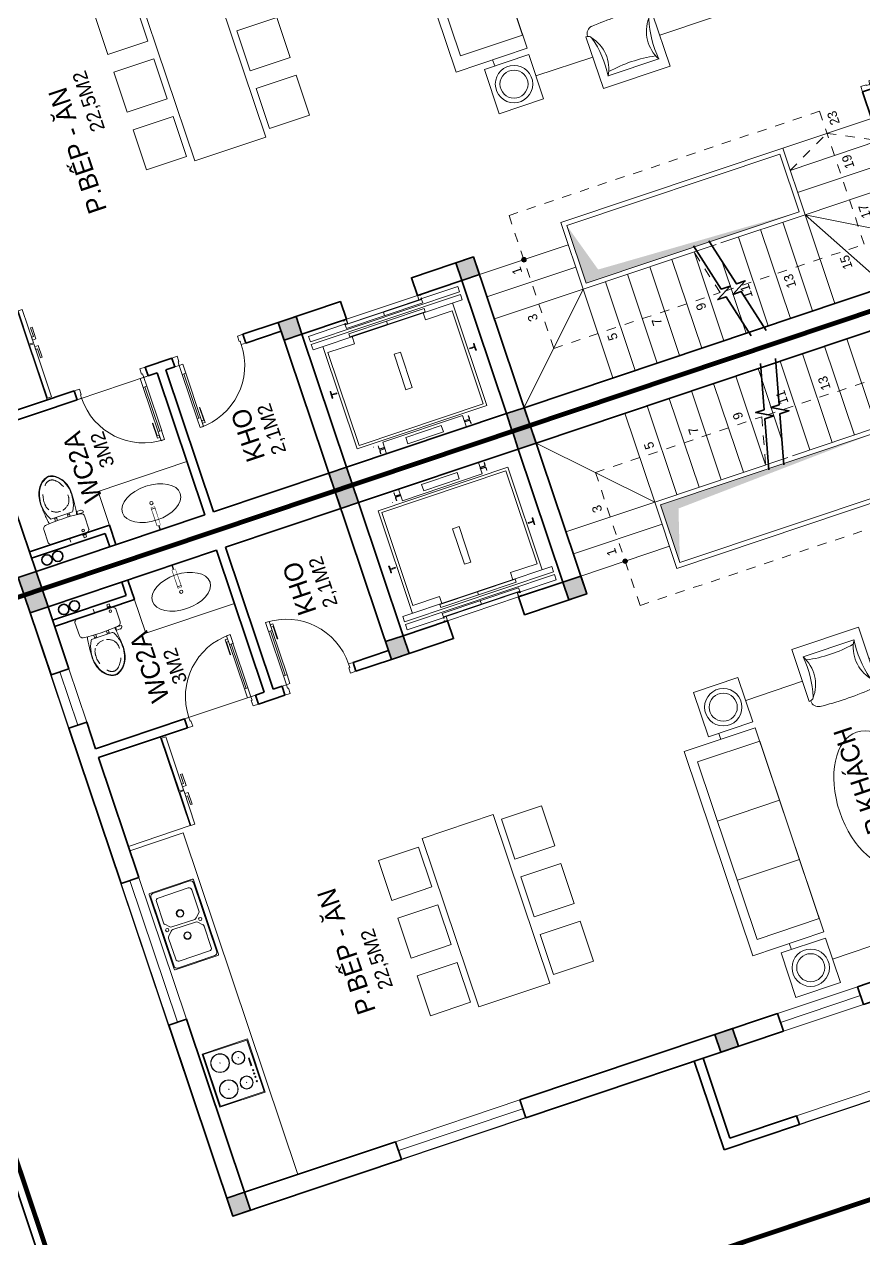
# Model space of a CAD drawing. Header units: metres. Extents: x 568336 to 569219, y 2065964 to 2066430.
# Drawn here: x 568593.88 to 568602.85, y 2066205.29 to 2066218.26 of the extents above; entities that cross this region are included whole.
import ezdxf

# ---------------------------------------------------------------- set-up
doc = ezdxf.new("R2010")
doc.units = ezdxf.units.M
for name, pattern in [('$AUDIT_BAD_LTYPE2', [0]), ('CENTER', [2, 1.25, -0.25, 0.25, -0.25]), ('HIDDEN', [0.375, 0.25, -0.125]), ('HIDDEN2', [0.1875, 0.125, -0.0625]), ('xref-thap C (mb tang 32-2)$0$HIDDEN', [0.375, 0.25, -0.125])]:
    doc.linetypes.add(name, pattern=pattern)
doc.layers.get('0').update_dxf_attribs({"linetype": 'CONTINUOUS'})
doc.layers.get('DEFPOINTS').update_dxf_attribs({"linetype": 'CONTINUOUS'})
doc.layers.add('-AREA', color=2, linetype='CONTINUOUS', plot=False)
for name, color, linetype, lineweight in [('-CENTER', 143, 'CENTER', 13), ('-CONCRETE', 1, 'CONTINUOUS', 35), ('-DIM', 9, 'CONTINUOUS', 13), ('-DOOR', 137, 'CONTINUOUS', 9), ('-FURNITURE', 46, 'CONTINUOUS', 9), ('-HATCH', 8, 'CONTINUOUS', 5), ('-KH', 143, 'CONTINUOUS', 13), ('-LINE1', 7, 'CONTINUOUS', 18), ('-LINE2', 252, 'CONTINUOUS', 9), ('-TEXT', 7, 'CONTINUOUS', 15), ('-WALL', 4, 'CONTINUOUS', 35), ('TEXT25', 2, 'CONTINUOUS', 13)]:
    doc.layers.add(name, color=color, linetype=linetype, lineweight=lineweight)
doc.layers.add('-RANH GIOI LO DAT', color=12, linetype='CONTINUOUS')
doc.styles.add('SVN_AVO_thuong', font='')
doc.styles.add('T1', font='', dxfattribs={"height": 200})
doc.styles.add('vnavanth', font='', dxfattribs={"width": 0.8})
doc.styles.get('SVN_AVO_thuong').set_extended_font_data('SVN-Avo')
doc.styles.get('T1').set_extended_font_data('VNgeometric Light')
doc.styles.get('vnavanth').set_extended_font_data('.VnAvantH')

# ---------------------------------------------------------------- blocks, each defined once
blk = doc.blocks.new('A$C18251349')
at = {"layer": '-LINE1'}
for points in [[(900, 4650), (1000, 4650), (1000, 3150), (900, 3150)], [(1000, 2350), (900, 2350), (900, 850), (1000, 850)]]:
    blk.add_lwpolyline(points, close=True, dxfattribs=at)
at = {"layer": '-WALL'}
for p, q in [((0, 5500), (1000, 5500)), ((0, 5500), (0, 5400)), ((1000, 4650), (1000, 5500)), ((0, 5400), (900, 5400)), ((900, 4650), (900, 5400)), ((900, 4650), (1000, 4650)), ((1000, 4650), (910, 4650)), ((900, 3150), (1000, 3150)), ((900, 3150), (900, 2350)), ((1000, 3150), (1000, 2350)), ((900, 2350), (1000, 2350)), ((900, 850), (1000, 850)), ((900, 850), (900, 100)), ((1000, 850), (1000, 0)), ((900, 100), (0, 100)), ((0, 100), (0, 0)), ((0, 0), (1000, 0))]:
    blk.add_line(p, q, dxfattribs=at)
blk = doc.blocks.new('M20-T2')
at = {"layer": '-RANH GIOI LO DAT', "linetype": 'HIDDEN', "ltscale": 10, "const_width": 50}
blk.add_lwpolyline([(203516, -237348), (203516, -217450), (194516, -217450), (194516, -237557)], close=True, dxfattribs=at)
at = {"layer": '-WALL'}
blk.add_blockref('A$C18251349', (201516, -230151), dxfattribs=at)
blk = doc.blocks.new('X-5M-DH-2-CORE$0$A$C75E80C28')
at = {"layer": '-LINE2', "linetype": 'Continuous', "ltscale": 2}
for p, q in [((-557, -112), (-560, -112)), ((-510, -22), (-510, -51)), ((-507, -22), (-510, -22)), ((-510, -109), (-510, -79)), ((-507, -22), (-507, -51)), ((-507, -109), (-507, -79)), ((-456, -57), (-501, -57)), ((-456, -60), (-501, -60)), ((-456, -70), (-501, -70)), ((-456, -73), (-501, -73)), ((-453, -63), (-453, -67)), ((-450, -63), (-450, -67)), ((450, -63), (450, -67)), ((453, -63), (453, -67)), ((456, -57), (501, -57)), ((456, -60), (501, -60)), ((456, -70), (501, -70)), ((456, -73), (501, -73)), ((457, -112), (460, -112)), ((507, -22), (510, -22)), ((507, -22), (507, -51)), ((507, -109), (507, -79)), ((510, -22), (510, -51)), ((510, -109), (510, -79)), ((-731, -149), (731, -149)), ((-731, -1305), (-731, -149)), ((-700, -179), (700, -179)), ((-700, -1225), (-700, -179)), ((700, -1225), (700, -179)), ((731, -1305), (731, -149)), ((-700, -1225), (-400, -1225)), ((-400, -1305), (-400, -1225)), ((700, -1225), (400, -1225)), ((400, -1305), (400, -1225)), ((840, -1305), (-840, -1305)), ((-840, -1365), (-840, -1305)), ((840, -1365), (-840, -1365)), ((840, -1395), (-840, -1395)), ((-840, -1395), (-840, -1455)), ((430, -1406), (-430, -1406)), ((-430, -1406), (-430, -1446)), ((425, -1309), (-425, -1309)), ((-425, -1343), (-425, -1309)), ((425, -1343), (-425, -1343)), ((0, -1309), (0, -1343)), ((0, -1406), (0, -1446)), ((425, -1343), (425, -1309)), ((430, -1406), (430, -1446)), ((840, -1365), (840, -1305)), ((840, -1395), (840, -1455)), ((-840, -1455), (-435, -1455)), ((-435, -1450), (-435, -1460)), ((-435, -1450), (-400, -1450)), ((-435, -1460), (-425, -1460)), ((-435, -1490), (-435, -1500)), ((-435, -1490), (-425, -1490)), ((-435, -1500), (-400, -1500)), ((-433, -1452), (-433, -1458)), ((-433, -1452), (-402, -1452)), ((-433, -1458), (-425, -1458)), ((-433, -1492), (-433, -1498)), ((-433, -1492), (-425, -1492)), ((-433, -1498), (-402, -1498)), ((430, -1446), (-430, -1446)), ((-425, -1458), (-425, -1460)), ((-425, -1490), (-425, -1492)), ((-402, -1452), (-402, -1498)), ((400, -1450), (-400, -1450)), ((-400, -1450), (-400, -1500)), ((400, -1450), (400, -1500)), ((435, -1450), (400, -1450)), ((435, -1500), (400, -1500)), ((402, -1452), (402, -1498)), ((433, -1452), (402, -1452)), ((433, -1498), (402, -1498)), ((433, -1458), (425, -1458)), ((425, -1458), (425, -1460)), ((435, -1460), (425, -1460)), ((425, -1490), (425, -1492)), ((435, -1490), (425, -1490)), ((433, -1492), (425, -1492)), ((433, -1452), (433, -1458)), ((433, -1492), (433, -1498)), ((435, -1450), (435, -1460)), ((840, -1455), (435, -1455)), ((435, -1490), (435, -1500))]:
    blk.add_line(p, q, dxfattribs=at)
for points in [[(-450, 0), (-450, -130), (450, -130), (450, 0)], [(-200, -29), (200, -29), (200, -101), (-200, -101)], [(-36, -584), (36, -584), (36, -984), (-36, -984)]]:
    blk.add_lwpolyline(points, close=True, dxfattribs=at)
for points in [[(-780, -789), (-751, -789, 0.414214), (-750, -788), (-750, -784), (-750, -780, 0.414214), (-751, -779), (-780, -779, -0.256978), (-784, -782), (-798, -782, -0.414214), (-801, -779), (-804, -749, 0.414214), (-807, -746), (-812, -746), (-812, -784), (-812, -821), (-807, -821, 0.414214), (-804, -818), (-801, -789, -0.414214), (-798, -786), (-784, -786, -0.256978), (-780, -789)], [(780, -789), (751, -789, -0.414214), (750, -788), (750, -784), (750, -780, -0.414214), (751, -779), (780, -779, 0.256978), (784, -782), (798, -782, 0.414214), (801, -779), (804, -749, -0.414214), (807, -746), (812, -746), (812, -784), (812, -821), (807, -821, -0.414214), (804, -818), (801, -789, 0.414214), (798, -786), (784, -786, 0.256978), (780, -789)]]:
    blk.add_lwpolyline(points, format="xyb", dxfattribs=at)
for centre, radius, start, end in [((-501, -51), 9.4, 180, 270), ((-501, -79), 9.4, 90, 180), ((-501, -51), 6.2, 180, 270), ((-501, -79), 6.2, 90, 180), ((-456, -63), 6.2, 0, 90), ((-456, -63), 3, 0, 90), ((-456, -67), 6.2, 270, 0), ((-456, -67), 3, 270, 0), ((456, -63), 6.2, 90, 180), ((456, -67), 6.2, 180, 270), ((456, -63), 3, 90, 180), ((456, -67), 3, 180, 270), ((501, -51), 6.2, 270, 0), ((501, -51), 9.4, 270, 0), ((501, -79), 9.4, 0, 90), ((501, -79), 6.2, 0, 90)]:
    blk.add_arc(centre, radius, start, end, dxfattribs=at)
blk = doc.blocks.new('A$C5C575821')
at = {"layer": '-CONCRETE'}
h = blk.add_hatch(color=256, dxfattribs=at)
h.dxf.hatch_style = 1
h.paths.add_polyline_path([(0, 200), (0, 0), (200, 0), (200, 200)])
blk.add_lwpolyline([(0, 0), (200, 0), (200, 200), (0, 200)], close=True, dxfattribs=at)
blk = doc.blocks.new('A$C3F71457E')
at = {"layer": '-CONCRETE'}
blk.add_lwpolyline([(0, -100), (0, 400), (-1500, 400), (-1500, -1400), (0, -1400), (0, -900), (200, -900), (200, -1600), (-1700, -1600), (-1700, 600), (200, 600), (200, -100), (0, -100)], dxfattribs=at)
at = {"layer": '-LINE1'}
blk.add_line((0, -900), (0, -100), dxfattribs=at)
at = {"layer": '-WALL'}
for p in [(-1700, 400), (0, 400), (-1700, -1600), (0, -1600)]:
    blk.add_blockref('A$C5C575821', p, dxfattribs=at)
at = {"color": 2, "rotation": 90}
blk.add_blockref('X-5M-DH-2-CORE$0$A$C75E80C28', (-1500, -500), dxfattribs=at)
blk = doc.blocks.new('Sink_Cicle')
blk.add_lwpolyline([(17, -50), (-17, -50), (-18, -252), (17, -252)], close=True)
blk.add_circle((0, -300), 17.5)
at = {"layer": 'DEFPOINTS'}
blk.add_line((0, -100), (0, 0), dxfattribs=at)
blk.add_wipeout([(17, -50), (-17, -50), (-18, -252), (17, -252)])
at = {"layer": '-FURNITURE', "linetype": 'Continuous'}
blk.add_ellipse((0, -300), major_axis=(-325, 0), ratio=0.584615, dxfattribs=at)
blk.add_line((-18, -237), (17, -237))
blk = doc.blocks.new('A$C18091ED7')
for p, q in [((0, -42), (0, 0)), ((146, -27), (179, -27)), ((146, -27), (146, -30)), ((146, -30), (166, -30)), ((153, -37), (146, -30)), ((152, 0), (152, -27)), ((152, 0), (179, 0)), ((153, -37), (166, -37)), ((153, -40), (153, -37)), ((153, -40), (178, -40)), ((153, -40), (178, -40)), ((153, -40), (153, -42)), ((185, -30), (166, -30)), ((178, -37), (166, -37)), ((185, -30), (178, -37)), ((178, -37), (178, -40)), ((178, -40), (178, -42)), ((179, 0), (179, -27)), ((179, -27), (185, -27)), ((185, -27), (185, -30)), ((168, -260), (228, -260)), ((-83, -267), (-83, -300)), ((-83, -278), (-83, -288)), ((-61, -290), (-83, -290)), ((-63, -265), (-81, -265)), ((-61, -267), (-61, -300)), ((61, -267), (61, -300)), ((61, -290), (83, -290)), ((63, -265), (81, -265)), ((83, -267), (83, -300)), ((83, -278), (83, -288)), ((165, -262), (165, -290)), ((168, -292), (207, -292)), ((231, -274), (231, -262))]:
    blk.add_line(p, q)
for points in [[(230, -219, -0.137407), (225, -235), (222, -241, -0.236081), (198, -255, -0.051961), (-198, -255, -0.236081), (-222, -241), (-225, -235, -0.137407), (-230, -219), (-230, -72, -0.198912), (-226, -63), (-209, -46, -0.198912), (-200, -42), (0, -42), (200, -42, -0.198912), (209, -46), (226, -63, -0.198912), (230, -72)], [(144, -619, -0.212405), (26, -734, -0.027685), (-1, -739, -0.022279), (-26, -734, -0.212405), (-144, -619, -0.142796), (-167, -428, -0.093005), (-128, -309, -0.256439), (-111, -300), (0, -300), (111, -300, -0.256439), (128, -309, -0.093005), (167, -428, -0.142796)]]:
    blk.add_lwpolyline(points, format="xyb", close=True)
at = {"linetype": 'xref-thap C (mb tang 32-2)$0$HIDDEN', "ltscale": 100}
blk.add_lwpolyline([(61, -669, -0.199031), (0, -699, -0.199031), (-61, -669, -0.218924), (-132, -478, -0.153791), (-112, -404, -0.236701), (0, -348, -0.236701), (112, -404, -0.153791), (132, -478, -0.218924)], format="xyb", close=True, dxfattribs=at)
blk.add_circle((166, -78), 13.9)
for centre, radius, start, end in [((168, -262), 2.47, 90, 180), ((-81, -267), 1.98, 90, 180), ((-63, -267), 1.98, 0, 90), ((63, -267), 1.98, 90, 180), ((81, -267), 1.98, 0, 90), ((168, -290), 2.47, 180, 270), ((207, -277), 15.5, 270, 306.4659), ((168, -225), 80.1, 306.4659, 320.3123), ((228, -274), 2.47, 320.3123, 0)]:
    blk.add_arc(centre, radius, start, end)
for points in [[(-156, -259), (-157, -267), (-164, -328), (-169, -385), (-184, -528), (-136, -679), (-50, -735), (-20, -741), (0, -744)], [(156, -259), (157, -267), (164, -328), (169, -385), (184, -528), (136, -679), (50, -735), (20, -741), (0, -744)]]:
    blk.add_open_spline(points, degree=3, knots=[130.613938, 130.613938, 130.613938, 130.613938, 152.852109, 311.129351, 417.703951, 561.383393, 697.692632, 710.812262, 710.812262, 710.812262, 710.812262])
blk = doc.blocks.new('*U18')
at = {"linetype": '$AUDIT_BAD_LTYPE2'}
for p, q in [((70, 100), (70, 600)), ((90, 600), (90, 100))]:
    blk.add_line(p, q, dxfattribs=at)
for points in [[(50, 600), (90, 600), (90, 700), (50, 700), (50, 600)], [(50, 603), (50, 100)], [(50, 100), (90, 100), (90, 0), (50, 0), (50, 100)]]:
    blk.add_lwpolyline(points)
for points in [[(118, 495), (118, 664), (90, 664), (90, 636), (113, 636), (113, 495)], [(0, 0), (50, 0), (50, -40), (60, -40), (60, -100), (0, -100)], [(800, 0), (750, 0), (750, -40), (740, -40), (740, -100), (800, -100)]]:
    blk.add_lwpolyline(points, close=True)
at = {"linetype": '$AUDIT_BAD_LTYPE2', "ltscale": 0.3}
blk.add_arc((50, 0), 700, 0, 90, dxfattribs=at)
blk = doc.blocks.new('A$C23F441E4')
at = {"ltscale": 3}
blk.add_lwpolyline([(-300, 0), (-300, -510), (300, -510), (300, 0), (-300, 0)], dxfattribs=at)
for points in [[(-290, -10), (-290, -500), (290, -500), (290, -10)], [(-100, -46), (-15, -46), (-15, -56), (-100, -56)]]:
    blk.add_lwpolyline(points, close=True, dxfattribs=at)
for centre, radius in [((-139, -156), 70), ((-139, -156), 67), ((37, -48), 6.6), ((74, -48), 6.6), ((139, -156), 70), ((139, -156), 67), ((112, -48), 6.6), ((160, -48), 6.6), ((-147, -359), 100), ((-139, -156), 2), ((147, -359), 100), ((139, -156), 2), ((-147, -359), 97), ((-147, -359), 2), ((147, -359), 97), ((147, -359), 2)]:
    blk.add_circle(centre, radius, dxfattribs=at)
blk = doc.blocks.new('A$C14986441')
at = {"ltscale": 3}
for p, q in [((-250, 420), (-250, -420)), ((240, 430), (-240, 430)), ((250, -420), (250, 420)), ((-200, 325), (-200, 87)), ((170, 355), (-170, 355)), ((200, 87), (200, 325)), ((-191, 66), (-149, 24)), ((-128, 15), (128, 15)), ((149, 24), (191, 66)), ((-200, -325), (-200, -87)), ((-191, -66), (-149, -24)), ((-128, -15), (128, -15)), ((149, -24), (191, -66)), ((200, -87), (200, -325)), ((170, -355), (-170, -355)), ((-240, -430), (240, -430))]:
    blk.add_line(p, q, dxfattribs=at)
blk.add_lwpolyline([(240, -390), (240, 390, 0.414214), (210, 420), (-210, 420, 0.414214), (-240, 390), (-240, -390, 0.414214), (-210, -420), (210, -420, 0.414214)], format="xyb", close=True, dxfattribs=at)
for centre, radius in [((0, 125), 40), ((0, 125), 35), ((-186, 0), 17.5), ((185, 0), 17.5), ((0, -125), 40), ((0, -125), 35)]:
    blk.add_circle(centre, radius, dxfattribs=at)
for centre, radius, start, end in [((-240, 420), 10, 90, 180), ((240, 420), 10, 0, 90), ((-170, 325), 30, 90, 180), ((170, 325), 30, 0, 90), ((-170, 87), 30, 180, 225), ((-128, 45), 30, 225, 270), ((128, 45), 30, 270, 315), ((170, 87), 30, 315, 0), ((-170, -87), 30, 135, 180), ((-128, -45), 30, 90, 135), ((128, -45), 30, 45, 90), ((170, -87), 30, 0, 45), ((-170, -325), 30, 180, 270), ((170, -325), 30, 270, 0), ((-240, -420), 10, 180, 270), ((240, -420), 10, 270, 0)]:
    blk.add_arc(centre, radius, start, end, dxfattribs=at)
blk = doc.blocks.new('A$C55AD6C8F')
at = {"ltscale": 3}
for p, q in [((-750, 624), (-750, 1000)), ((-750, 1000), (-704, 1000)), ((-704, 1000), (-704, 624)), ((0, 1000), (-695, 1000)), ((-695, 1000), (-695, 0)), ((0, 0), (0, 1000)), ((-704, 624), (-750, 624)), ((-750, 613), (-750, 18)), ((-704, 613), (-750, 613)), ((-704, 18), (-704, 613)), ((-750, 18), (-704, 18)), ((-695, 0), (0, 0))]:
    blk.add_line(p, q, dxfattribs=at)
at = {"ltscale": 3, "elevation": 0}
for points in [[(-750, 688), (-750, 657), (-790, 657), (-790, 788), (-771, 788), (-771, 688)], [(-750, 549), (-750, 580), (-790, 580), (-790, 449), (-771, 449), (-771, 549)]]:
    blk.add_lwpolyline(points, close=True, dxfattribs=at)
blk = doc.blocks.new('ghe11asdsdsdsd')
at = {"layer": '-FURNITURE', "ltscale": 5}
for p, q in [((-454, 642), (-454, -60)), ((447, 643), (445, -59)), ((339, 75), (-348, 74)), ((445, -59), (-454, -60))]:
    blk.add_line(p, q, dxfattribs=at)
for centre, radius, start, end in [((-557, 172), 481, 73.628, 77.6744), ((-330, 640), 103, 97.7909, 180.472), ((-435, 586), 50, 17.2905, 73.628), ((14, -3057), 3816, 85.1505, 95.3732), ((322, 644), 103, 359.5522, 82.2333), ((428, 586), 50, 106.2084, 162.5459), ((548, 172), 481, 102.162, 106.2084), ((-753, 311), 469, 329.603, 39.8271), ((-1717, 235), 1379, 353.2677, 15.3477), ((745, 311), 469, 140.0382, 210.2652), ((1709, 233), 1379, 164.5193, 186.6002), ((-1, -1576), 1730, 79.6029, 100.5814)]:
    blk.add_arc(centre, radius, start, end, dxfattribs=at)
blk = doc.blocks.new('GHE600')
at = {"layer": '-FURNITURE'}
for p, q in [((269950, 8710), (270650, 8710)), ((269950, 8043), (270650, 8043))]:
    blk.add_line(p, q, dxfattribs=at)
for points in [[(270146, 9595), (270146, 10095), (270646, 10095), (270646, 9595)], [(269850, 9526), (270650, 9526), (270650, 7226), (269850, 7226)], [(269950, 9376), (270650, 9376), (270650, 7376), (269950, 7376)], [(270146, 7158), (270146, 6658), (270646, 6658), (270646, 7158)]]:
    blk.add_lwpolyline(points, close=True, dxfattribs=at)
at = {"layer": '-FURNITURE', "elevation": 0}
for points in [[(271287, 9830), (270646, 9832)], [(272038, 6909), (272634, 6908), (272634, 9823), (272038, 9826)], [(270262, 9595), (270262, 9526)], [(270262, 7226), (270262, 7158)], [(270646, 6917), (271287, 6913)]]:
    blk.add_lwpolyline(points, dxfattribs=at)
at = {"layer": '-FURNITURE'}
for centre, radius in [((270396, 9845), 200), ((270396, 9845), 150), ((270396, 6908), 200), ((270396, 6908), 150)]:
    blk.add_circle(centre, radius, dxfattribs=at)
at = {"layer": '-FURNITURE', "extrusion": (0, 0, -1)}
blk.add_ellipse((271662, 8365), major_axis=(0, 750), ratio=0.589994, dxfattribs=at)
at = {"layer": '-FURNITURE', "zscale": 0.83397927038413}
for p, xscale, yscale, rotation in [((271659, 10145, 0), 0.83397927038413, 0.83397927038413, 179.9447021404027), ((271659, 6608, 0), -0.8339792703841301, 0.8339792703841301, 0.05529785959737722)]:
    blk.add_blockref('ghe11asdsdsdsd', p, dxfattribs=dict(at, xscale=xscale, yscale=yscale, rotation=rotation))
blk = doc.blocks.new('A$C2896516a')
for points in [[(75, 1386), (525, 1386), (525, 1836), (75, 1836), (75, 1386)], [(725, 1386), (1175, 1386), (1175, 1836), (725, 1836), (725, 1386)], [(1375, 1386), (1825, 1386), (1825, 1836), (1375, 1836), (1375, 1386)], [(75, 450), (525, 450), (525, 0), (75, 0), (75, 450)], [(725, 450), (1175, 450), (1175, 0), (725, 0), (725, 450)], [(1375, 450), (1825, 450), (1825, 0), (1375, 0), (1375, 450)]]:
    blk.add_lwpolyline(points)
blk.add_lwpolyline([(0, 518), (1900, 518), (1900, 1318), (0, 1318)], close=True)
blk = doc.blocks.new('M19-T2')
at = {"layer": '-HATCH', "true_color": 0x8c8896}
h = blk.add_hatch(color=252, dxfattribs=at)
h.dxf.hatch_style = 1
edge = h.paths.add_edge_path()
edge.add_arc((201148, -159854), 24.6, 0, 360)
h = blk.add_hatch(color=252, dxfattribs=at)
h.dxf.hatch_style = 1
h.paths.add_polyline_path([(200948, -160404), (201597, -160404), (201597, -162804), (201500, -160573)])
at = {"layer": '-CONCRETE'}
for centre in [(202567, -154003, 0), (202567, -154124, 0)]:
    blk.add_circle(centre, 55, dxfattribs=at)
at = {"layer": '-DOOR'}
for p, q in [((197997, -153653), (199597, -153653)), ((199597, -153753), (197997, -153753)), ((197997, -153753), (199597, -153753)), ((197997, -153853), (199597, -153853)), ((195847, -155554), (195847, -156954)), ((195948, -155554), (195947, -156954)), ((196047, -155554), (196047, -156954))]:
    blk.add_line(p, q, dxfattribs=at)
for points in [[(199597, -153853), (197997, -153853), (197997, -153653), (199597, -153653)], [(201347, -153653), (201947, -153653), (201947, -153853), (201347, -153853)], [(196047, -159860), (195847, -159860), (195847, -160760), (196047, -160760)]]:
    blk.add_lwpolyline(points, close=True, dxfattribs=at)
for points in [[(201947, -153753), (201347, -153753)], [(195947, -160760), (195947, -159860)]]:
    blk.add_lwpolyline(points, dxfattribs=at)
at = {"layer": '-FURNITURE'}
for q in [(199897, -153853), (196047, -154453)]:
    blk.add_line((199897, -154453), q, dxfattribs=at)
blk.add_lwpolyline([(202047, -154753), (202647, -154753), (202647, -155753), (202047, -155753)], close=True, dxfattribs=at)
at = {"layer": '-HATCH'}
blk.add_line((201047, -154853), (201047, -155653), dxfattribs=at)
at = {"layer": '-KH', "linetype": 'HIDDEN2', "ltscale": 5}
blk.add_line((202147, -161729), (201647, -161604), dxfattribs=at)
blk.add_lwpolyline([(202147, -161781), (202147, -163354), (200648, -163354), (200648, -159854), (202147, -159854), (202147, -161729)], dxfattribs=at)
at = {"layer": '-KH'}
blk.add_circle((201148, -159854), 24.6, dxfattribs=at)
at = {"layer": '-LINE1'}
for p, q in [((201148, -160354), (201148, -159354)), ((201148, -159354), (201148, -160354)), ((201398, -160354), (201398, -159354)), ((201398, -159354), (201398, -160354)), ((201647, -159354), (201647, -160354)), ((201647, -160354), (200898, -160354)), ((200898, -162854), (200898, -160354)), ((201597, -160404), (200948, -160404)), ((200948, -162804), (200948, -160404)), ((201597, -162804), (201597, -160404)), ((201647, -161854), (201647, -160354)), ((201647, -162854), (201647, -161906))]:
    blk.add_line(p, q, dxfattribs=at)
at = {"layer": '-LINE1', "lineweight": 18}
for p, q in [((201647, -160354), (202647, -159354)), ((201647, -160354), (202647, -160354)), ((201647, -160604), (202647, -160604)), ((201647, -160854), (202647, -160854)), ((201647, -161104), (202647, -161104)), ((201647, -161354), (202647, -161354)), ((201647, -161604), (202647, -161604)), ((201854, -161854), (202647, -161854)), ((201647, -162104), (202647, -162104)), ((201647, -162354), (202647, -162354)), ((201647, -162604), (202647, -162604)), ((201647, -162854), (202647, -162854))]:
    blk.add_line(p, q, dxfattribs=at)
at = {"layer": '-RANH GIOI LO DAT', "linetype": 'HIDDEN', "ltscale": 10, "const_width": 50}
blk.add_lwpolyline([(202847, -171342), (202847, -151653), (193847, -151653), (193847, -171551)], close=True, dxfattribs=at)
at = {"layer": '-WALL', "linetype": 'Continuous', "ltscale": 10}
for p, q in [((195847, -153653), (195847, -155554)), ((202847, -168941), (202847, -153653)), ((196047, -153853), (196047, -155554)), ((200947, -154853), (200947, -153853)), ((201047, -154853), (201047, -153853)), ((202647, -155753), (202647, -153853)), ((200947, -155953), (200947, -155653)), ((201047, -155753), (201047, -155653)), ((201047, -155753), (202647, -155753)), ((201047, -155853), (202647, -155853)), ((201047, -155953), (201047, -155853)), ((202647, -157153), (202647, -155853)), ((200947, -157153), (200947, -156753)), ((201047, -157153), (201047, -156753)), ((195847, -156954), (195847, -159860)), ((196047, -156954), (196047, -159860)), ((202647, -163854), (202647, -159353)), ((195847, -162410), (195847, -160760)), ((196047, -162410), (196047, -160760))]:
    blk.add_line(p, q, dxfattribs=at)
at = {"layer": '-WALL'}
for p, q in [((195847, -153653), (197997, -153653)), ((197997, -153853), (197997, -153653)), ((199597, -153653), (201347, -153653)), ((199597, -153853), (199597, -153653)), ((201347, -153853), (201347, -153653)), ((201947, -153653), (202847, -153653)), ((201947, -153853), (201947, -153653)), ((196047, -153853), (197997, -153853)), ((199597, -153853), (200947, -153853)), ((201047, -153853), (201347, -153853)), ((201947, -153853), (202647, -153853)), ((202427, -154753), (202427, -153853)), ((202497, -154683), (202497, -153853)), ((202497, -154683), (202647, -154683)), ((202427, -154753), (202647, -154753)), ((201047, -154853), (200947, -154853)), ((195847, -155554), (196047, -155554)), ((201047, -155653), (200947, -155653)), ((201047, -155953), (200947, -155953)), ((201047, -156753), (200947, -156753)), ((195847, -156954), (196047, -156954)), ((195847, -159860), (196047, -159860)), ((195847, -160760), (196047, -160760))]:
    blk.add_line(p, q, dxfattribs=at)
for points in [[(201584, -161620), (202116, -161753), (202116, -161854), (202209, -161682), (202209, -161776), (202690, -161896)], [(201584, -161790), (202116, -161923), (202116, -162024), (202209, -161853), (202209, -161946), (202690, -162066)]]:
    blk.add_lwpolyline(points, dxfattribs=at)
at = {"layer": '-DOOR', "xscale": -1, "rotation": 270}
blk.add_blockref('*U18', (201047, -155653), dxfattribs=at)
at = {"layer": '-DOOR', "rotation": 270}
blk.add_blockref('*U18', (201047, -155953), dxfattribs=at)
at = {"layer": '-FURNITURE'}
for name, p, rotation in [('A$C23F441E4', (197292, -154403), 180), ('A$C55AD6C8F', (200947, -153853), 90.00000000000001), ('A$C18091ED7', (202469, -154303), 270)]:
    blk.add_blockref(name, p, dxfattribs=dict(at, rotation=rotation))
at = {"layer": '-FURNITURE', "xscale": -1}
for name, p, rotation in [('A$C14986441', (198967, -154148), 90), ('GHE600', (206243, 110045), 89.99999998994852)]:
    blk.add_blockref(name, p, dxfattribs=dict(at, rotation=rotation))
at = {"layer": '-FURNITURE'}
blk.add_blockref('A$C2896516a', (197129, -158174), dxfattribs=at)
at = {"layer": '-WALL'}
for p in [(195847, -153853), (202647, -153853), (195847, -159353), (202647, -159353)]:
    blk.add_blockref('A$C5C575821', p, dxfattribs=at)
at = {"layer": '-WALL', "rotation": 180}
blk.add_blockref('A$C3F71457E', (201147, -158753), dxfattribs=at)
at = {"layer": '-WALL', "xscale": -1}
blk.add_blockref('A$C18251349', (195847, -164354), dxfattribs=at)
at = {"layer": '-TEXT', "color": 2, "style": 'vnavanth'}
for s, p in [('wc2A', (201306, -154776)), ('kho', (201688, -156561))]:
    blk.add_text(s, height=200, dxfattribs=at).set_placement(p)
at = {"layer": '-TEXT', "style": 'T1'}
for s, p in [('1', (201249, -159796)), ('3', (201736, -159796)), ('5', (202200, -160539)), ('7', (202200, -161039)), ('9', (202200, -161539)), ('11', (202200, -162049)), ('13', (202200, -162525))]:
    blk.add_text(s, height=100, rotation=360, dxfattribs=at).set_placement(p)
at = {"layer": 'TEXT25'}
for s, height, rotation, style, p in [('3M2', 150, 360, 'T1', (201420, -155012)), ('P.BẾP - ĂN', 200, 360, 'SVN_AVO_thuong', (197442, -155803)), ('22,5M2', 150, 0, 'T1', (197626, -156058)), ('2,1M2', 150, 360, 'T1', (201685, -156797)), ('P.KHÁCH', 200, 0, 'SVN_AVO_thuong', (197534, -161581))]:
    blk.add_text(s, height=height, rotation=rotation, dxfattribs=dict(at, style=style)).set_placement(p)
at = {"layer": '-FURNITURE', "xscale": -1, "rotation": 270}
blk.add_blockref('Sink_Cicle', (202647, -155253), dxfattribs=at)
at = {"layer": '-AREA'}
blk.add_lwpolyline([(202847, -170034), (200018, -170034), (200018, -168834), (195847, -168834), (195847, -164354), (194848, -164354), (194847, -158854), (195847, -158854), (195847, -153653), (202847, -153653)], close=True, dxfattribs=at)
blk = doc.blocks.new('*U152')
at = {"linetype": '$AUDIT_BAD_LTYPE2'}
for p, q in [((70, 100), (70, 700)), ((90, 700), (90, 100))]:
    blk.add_line(p, q, dxfattribs=at)
for points in [[(50, 700), (90, 700), (90, 800), (50, 800), (50, 700)], [(50, 703), (50, 100)], [(50, 100), (90, 100), (90, 0), (50, 0), (50, 100)]]:
    blk.add_lwpolyline(points)
for points in [[(118, 595), (118, 764), (90, 764), (90, 736), (113, 736), (113, 595)], [(0, 0), (50, 0), (50, -40), (60, -40), (60, -100), (0, -100)], [(900, 0), (850, 0), (850, -40), (840, -40), (840, -100), (900, -100)]]:
    blk.add_lwpolyline(points, close=True)
at = {"linetype": '$AUDIT_BAD_LTYPE2', "ltscale": 0.3}
blk.add_arc((50, 0), 800, 0, 90, dxfattribs=at)
blk = doc.blocks.new('M18-T2')
at = {"layer": '-HATCH', "true_color": 0x8c8896}
h = blk.add_hatch(color=252, dxfattribs=at)
h.dxf.hatch_style = 1
edge = h.paths.add_edge_path()
edge.add_arc((196802, -93719), 24.6, 0, 360)
h = blk.add_hatch(color=252, dxfattribs=at)
h.dxf.hatch_style = 1
h.paths.add_polyline_path([(197002, -94269), (196352, -94269), (196352, -96669), (196450, -94438)])
at = {"layer": '-CONCRETE'}
for centre in [(195382, -87868, 0), (195382, -87989, 0)]:
    blk.add_circle(centre, 55, dxfattribs=at)
at = {"layer": '-FURNITURE'}
blk.add_lwpolyline([(195902, -88618), (195302, -88618), (195302, -89618), (195902, -89618)], close=True, dxfattribs=at)
at = {"layer": '-HATCH'}
blk.add_line((196902, -88718), (196902, -89518), dxfattribs=at)
at = {"layer": '-KH', "linetype": 'HIDDEN2', "ltscale": 5}
blk.add_line((195802, -95594), (196302, -95469), dxfattribs=at)
for points in [[(195802, -95646), (195802, -97219), (197302, -97219), (197302, -93719), (195802, -93719), (195802, -95594)], [(196802, -96719), (197052, -97219), (196802, -97718)]]:
    blk.add_lwpolyline(points, dxfattribs=at)
at = {"layer": '-KH'}
blk.add_circle((196802, -93719), 24.6, dxfattribs=at)
at = {"layer": '-LINE1', "lineweight": 18}
for p, q in [((196302, -94219), (195302, -93219)), ((196302, -94219), (195302, -94219)), ((196302, -94469), (195302, -94469)), ((196302, -94719), (195302, -94719)), ((196302, -94969), (195302, -94969)), ((196302, -95219), (195302, -95219)), ((196302, -95469), (195302, -95469)), ((196096, -95719), (195302, -95719)), ((196302, -95969), (195302, -95969)), ((196302, -96219), (195302, -96219)), ((196302, -96469), (195302, -96469)), ((196302, -96719), (195302, -96719))]:
    blk.add_line(p, q, dxfattribs=at)
at = {"layer": '-LINE1'}
for p, q in [((196302, -93219), (196302, -94219)), ((196552, -94219), (196552, -93219)), ((196552, -93219), (196552, -94219)), ((196802, -94219), (196802, -93219)), ((196802, -93219), (196802, -94219)), ((196302, -95719), (196302, -94219)), ((196302, -94219), (197052, -94219)), ((197052, -96719), (197052, -94219)), ((196352, -96669), (196352, -94269)), ((196352, -94269), (197002, -94269)), ((197002, -96669), (197002, -94269)), ((196302, -96719), (196302, -95771)), ((196352, -96669), (197002, -96669)), ((196302, -96719), (195302, -97296)), ((196302, -96719), (195725, -97719)), ((196302, -96719), (197052, -96719)), ((196302, -97719), (196302, -96719)), ((196552, -96719), (196552, -97719)), ((196552, -97719), (196552, -96719)), ((196802, -96719), (196802, -97719)), ((196802, -97719), (196802, -96719)), ((197052, -97719), (197052, -96719))]:
    blk.add_line(p, q, dxfattribs=at)
at = {"layer": '-RANH GIOI LO DAT', "linetype": 'HIDDEN', "ltscale": 10, "const_width": 50}
blk.add_lwpolyline([(201104, -105068), (206102, -99951), (206102, -85519), (195102, -85519), (195102, -105207)], close=True, dxfattribs=at)
at = {"layer": '-WALL', "linetype": 'Continuous', "ltscale": 10}
for p, q in [((195102, -102806), (195102, -87518)), ((195302, -89618), (195302, -87718)), ((196902, -88718), (196902, -87718)), ((197002, -88718), (197002, -87718)), ((196902, -89618), (196902, -89518)), ((197002, -89818), (197002, -89518)), ((196902, -89618), (195302, -89618)), ((195302, -91018), (195302, -89718)), ((196902, -89718), (195302, -89718)), ((196902, -89818), (196902, -89718)), ((196902, -91018), (196902, -90618)), ((197002, -91018), (197002, -90618)), ((195302, -97719), (195302, -93218))]:
    blk.add_line(p, q, dxfattribs=at)
at = {"layer": '-WALL'}
for p, q in [((196002, -87718), (195302, -87718)), ((195452, -88548), (195452, -87718)), ((195522, -88618), (195522, -87718)), ((195452, -88548), (195302, -88548)), ((195522, -88618), (195302, -88618)), ((196902, -88718), (197002, -88718)), ((196902, -89518), (197002, -89518)), ((196902, -89818), (197002, -89818)), ((196902, -90618), (197002, -90618)), ((195302, -97719), (197352, -97719)), ((197352, -97719), (197352, -97819))]:
    blk.add_line(p, q, dxfattribs=at)
for points in [[(196366, -95485), (195834, -95618), (195834, -95719), (195740, -95547), (195740, -95641), (195260, -95761)], [(196366, -95655), (195834, -95788), (195834, -95889), (195740, -95717), (195740, -95811), (195260, -95931)]]:
    blk.add_lwpolyline(points, dxfattribs=at)
at = {"layer": '-DOOR', "rotation": 90.00000000000001}
blk.add_blockref('*U18', (196902, -89518), dxfattribs=at)
at = {"layer": '-DOOR', "xscale": -1}
for name, p, rotation in [('*U18', (196902, -89818), 90), ('*U152', (197352, -97819), 180)]:
    blk.add_blockref(name, p, dxfattribs=dict(at, rotation=rotation))
at = {"layer": '-FURNITURE', "xscale": -1}
for name, p, rotation in [('A$C55AD6C8F', (197002, -87718), 270), ('A$C18091ED7', (195480, -88168), 90)]:
    blk.add_blockref(name, p, dxfattribs=dict(at, rotation=rotation))
blk.add_blockref('A$C2896516a', (200821, -92039), dxfattribs=at)
at = {"layer": '-FURNITURE', "rotation": 270.0000000100515}
blk.add_blockref('GHE600', (191707, 176180), dxfattribs=at)
at = {"layer": '-WALL', "xscale": -1}
for p in [(195302, -87718), (195302, -93218)]:
    blk.add_blockref('A$C5C575821', p, dxfattribs=at)
at = {"layer": '-WALL', "xscale": -1, "rotation": 180}
blk.add_blockref('A$C3F71457E', (196802, -92618), dxfattribs=at)
at = {"layer": '-TEXT', "color": 2, "style": 'vnavanth'}
for s, p in [('wc2A', (195814, -88641)), ('kho', (195673, -90426))]:
    blk.add_text(s, height=200, dxfattribs=at).set_placement(p)
at = {"layer": '-TEXT', "style": 'T1'}
for s, p in [('3', (196147, -93661)), ('1', (196677, -93661)), ('5', (195683, -94404)), ('7', (195683, -94904)), ('9', (195688, -95404)), ('11', (195650, -95914)), ('13', (195607, -96390)), ('15', (195607, -97023)), ('17', (196059, -97385)), ('19', (196619, -97385)), ('23', (197111, -97385))]:
    blk.add_text(s, height=100, rotation=0, dxfattribs=at).set_placement(p)
at = {"layer": 'TEXT25'}
for s, height, rotation, style, p in [('3M2', 150, 0, 'T1', (196116, -88877)), ('P.BẾP - ĂN', 200, 0, 'SVN_AVO_thuong', (198726, -89668)), ('22,5M2', 150, 360, 'T1', (199552, -89923)), ('2,1M2', 150, 0, 'T1', (195665, -90662))]:
    blk.add_text(s, height=height, rotation=rotation, dxfattribs=dict(at, style=style)).set_placement(p)
at = {"layer": '-FURNITURE', "rotation": 90.00000000000001}
blk.add_blockref('Sink_Cicle', (195302, -89118), dxfattribs=at)
blk = doc.blocks.new('M1-T2')
at = {"layer": '-CONCRETE', "color": 1, "linetype": 'HIDDEN', "ltscale": 10, "const_width": 50}
blk.add_lwpolyline([(191582, 50952), (197582, 50952), (197582, 30952), (191582, 30952)], close=True, dxfattribs=at)
at = {"layer": '-LINE1', "lineweight": 18}
blk.add_lwpolyline([(191582, 50952), (197582, 50952), (197582, 30952), (191582, 30952)], close=True, dxfattribs=at)
at = {"layer": '-WALL'}
for p, q in [((191582, 48952), (191582, 45339)), ((191682, 48752), (191682, 46952))]:
    blk.add_line(p, q, dxfattribs=at)

msp = doc.modelspace()

# ---------------------------------------------------------------- block references
at = {"layer": '-CENTER', "xscale": 0.001, "yscale": 0.001, "zscale": 0.001, "rotation": 108.5514997303649}
msp.add_blockref('M20-T2', (568453.448, 2065940.871), dxfattribs=at)

# ---------------------------------------------------------------- next in the draw order: block references
at = {"layer": '-CENTER', "xscale": 0.001, "yscale": 0.001, "zscale": 0.001, "rotation": 108.5514997291008}
msp.add_blockref('M19-T2', (568512.749, 2065970.972), dxfattribs=at)

# ---------------------------------------------------------------- next in the draw order: block references
at = {"layer": '-CENTER', "xscale": 0.001, "yscale": 0.001, "zscale": 0.001, "rotation": 108.5514997345284}
msp.add_blockref('M18-T2', (568572.983, 2065999.355), dxfattribs=at)

# ---------------------------------------------------------------- next in the draw order: block references
at = {"layer": '-DIM', "xscale": 0.001, "yscale": 0.001, "zscale": 0.001, "rotation": 198.5504143414657}
msp.add_blockref('M1-T2', (568760.266, 2066312.25), dxfattribs=at)

doc.saveas('drawing.dxf')
